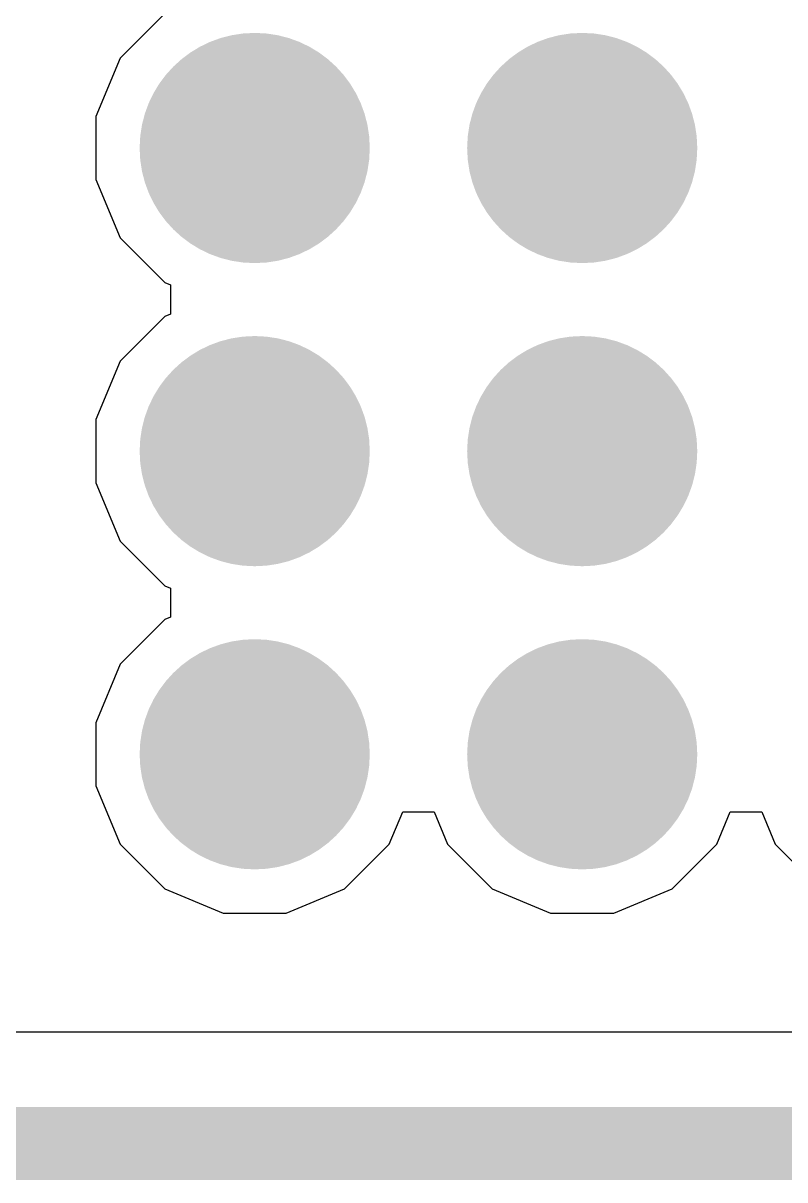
# Model space of a CAD drawing. Header units: inches. Extents: x -4 to 5258, y -4 to 5281.
# Drawn here: x 97.854 to 100.512, y 43.172 to 47.208 of the extents above; entities that cross this region are included whole.
import ezdxf

# ---------------------------------------------------------------- set-up
doc = ezdxf.new("R2010")
doc.units = ezdxf.units.IN
for name, color, linetype in [('Bottom Layer', 5, 'Continuous'), ('Bottom Solder', 6, 'Continuous'), ('Drill Drawing', 1, 'Continuous'), ('Layer 1', 16, 'Continuous'), ('Layer 2', 76, 'Continuous'), ('Top Layer', 1, 'Continuous'), ('Top Solder', 216, 'Continuous'), ('Via Holes', 16, 'Continuous')]:
    doc.layers.add(name, color=color, linetype=linetype)

msp = doc.modelspace()

# ---------------------------------------------------------------- hatches: boundary and pattern name
at = {"layer": 'Bottom Layer'}
h = msp.add_hatch(color=5, dxfattribs=at)
edge = h.paths.add_edge_path()
edge.add_arc((98.662, 46.7722), 0.3, 0, 360)
h = msp.add_hatch(color=5, dxfattribs=at)
edge = h.paths.add_edge_path()
edge.add_arc((99.805, 46.7722), 0.3, 0, 360)
h = msp.add_hatch(color=5, dxfattribs=at)
edge = h.paths.add_edge_path()
edge.add_arc((98.662, 45.7145), 0.3, 0, 360)
h = msp.add_hatch(color=5, dxfattribs=at)
edge = h.paths.add_edge_path()
edge.add_arc((99.805, 45.7145), 0.3, 0, 360)
h = msp.add_hatch(color=5, dxfattribs=at)
edge = h.paths.add_edge_path()
edge.add_arc((98.662, 44.6568), 0.3, 0, 360)
h = msp.add_hatch(color=5, dxfattribs=at)
edge = h.paths.add_edge_path()
edge.add_arc((99.805, 44.6568), 0.3, 0, 360)
at = {"layer": 'Bottom Solder'}
h = msp.add_hatch(color=6, dxfattribs=at)
edge = h.paths.add_edge_path()
edge.add_arc((98.662, 46.7722), 0.4016, 0, 360)
h = msp.add_hatch(color=6, dxfattribs=at)
edge = h.paths.add_edge_path()
edge.add_arc((99.805, 46.7722), 0.4016, 0, 360)
h = msp.add_hatch(color=6, dxfattribs=at)
edge = h.paths.add_edge_path()
edge.add_arc((98.662, 45.7145), 0.4016, 0, 360)
h = msp.add_hatch(color=6, dxfattribs=at)
edge = h.paths.add_edge_path()
edge.add_arc((99.805, 45.7145), 0.4016, 0, 360)
h = msp.add_hatch(color=6, dxfattribs=at)
edge = h.paths.add_edge_path()
edge.add_arc((98.662, 44.6568), 0.4016, 0, 360)
h = msp.add_hatch(color=6, dxfattribs=at)
edge = h.paths.add_edge_path()
edge.add_arc((99.805, 44.6568), 0.4016, 0, 360)
at = {"layer": 'Layer 1'}
h = msp.add_hatch(color=16, dxfattribs=at)
edge = h.paths.add_edge_path()
edge.add_arc((98.662, 46.7722), 0.3, 0, 360)
h = msp.add_hatch(color=16, dxfattribs=at)
edge = h.paths.add_edge_path()
edge.add_arc((99.805, 46.7722), 0.3, 0, 360)
h = msp.add_hatch(color=16, dxfattribs=at)
edge = h.paths.add_edge_path()
edge.add_arc((98.662, 45.7145), 0.3, 0, 360)
h = msp.add_hatch(color=16, dxfattribs=at)
edge = h.paths.add_edge_path()
edge.add_arc((99.805, 45.7145), 0.3, 0, 360)
h = msp.add_hatch(color=16, dxfattribs=at)
edge = h.paths.add_edge_path()
edge.add_arc((98.662, 44.6568), 0.3, 0, 360)
h = msp.add_hatch(color=16, dxfattribs=at)
edge = h.paths.add_edge_path()
edge.add_arc((99.805, 44.6568), 0.3, 0, 360)
at = {"layer": 'Layer 2'}
h = msp.add_hatch(color=76, dxfattribs=at)
edge = h.paths.add_edge_path()
edge.add_arc((98.662, 46.7722), 0.3, 0, 360)
h = msp.add_hatch(color=76, dxfattribs=at)
edge = h.paths.add_edge_path()
edge.add_arc((99.805, 46.7722), 0.3, 0, 360)
h = msp.add_hatch(color=76, dxfattribs=at)
edge = h.paths.add_edge_path()
edge.add_arc((98.662, 45.7145), 0.3, 0, 360)
h = msp.add_hatch(color=76, dxfattribs=at)
edge = h.paths.add_edge_path()
edge.add_arc((99.805, 45.7145), 0.3, 0, 360)
h = msp.add_hatch(color=76, dxfattribs=at)
edge = h.paths.add_edge_path()
edge.add_arc((98.662, 44.6568), 0.3, 0, 360)
h = msp.add_hatch(color=76, dxfattribs=at)
edge = h.paths.add_edge_path()
edge.add_arc((99.805, 44.6568), 0.3, 0, 360)
at = {"layer": 'Top Layer'}
h = msp.add_hatch(color=1, dxfattribs=at)
edge = h.paths.add_edge_path()
edge.add_arc((98.662, 46.7722), 0.3, 0, 360)
h = msp.add_hatch(color=1, dxfattribs=at)
edge = h.paths.add_edge_path()
edge.add_arc((99.805, 46.7722), 0.3, 0, 360)
h = msp.add_hatch(color=1, dxfattribs=at)
edge = h.paths.add_edge_path()
edge.add_arc((98.662, 45.7145), 0.3, 0, 360)
h = msp.add_hatch(color=1, dxfattribs=at)
edge = h.paths.add_edge_path()
edge.add_arc((99.805, 45.7145), 0.3, 0, 360)
h = msp.add_hatch(color=1, dxfattribs=at)
edge = h.paths.add_edge_path()
edge.add_arc((98.662, 44.6568), 0.3, 0, 360)
h = msp.add_hatch(color=1, dxfattribs=at)
edge = h.paths.add_edge_path()
edge.add_arc((99.805, 44.6568), 0.3, 0, 360)
at = {"layer": 'Top Solder'}
h = msp.add_hatch(color=216, dxfattribs=at)
edge = h.paths.add_edge_path()
edge.add_arc((98.662, 46.7722), 0.4016, 0, 360)
h = msp.add_hatch(color=216, dxfattribs=at)
edge = h.paths.add_edge_path()
edge.add_arc((99.805, 46.7722), 0.4016, 0, 360)
h = msp.add_hatch(color=216, dxfattribs=at)
edge = h.paths.add_edge_path()
edge.add_arc((98.662, 45.7145), 0.4016, 0, 360)
h = msp.add_hatch(color=216, dxfattribs=at)
edge = h.paths.add_edge_path()
edge.add_arc((99.805, 45.7145), 0.4016, 0, 360)
h = msp.add_hatch(color=216, dxfattribs=at)
edge = h.paths.add_edge_path()
edge.add_arc((98.662, 44.6568), 0.4016, 0, 360)
h = msp.add_hatch(color=216, dxfattribs=at)
edge = h.paths.add_edge_path()
edge.add_arc((99.805, 44.6568), 0.4016, 0, 360)
at = {"layer": 'Via Holes'}
h = msp.add_hatch(color=7, dxfattribs=at)
edge = h.paths.add_edge_path()
edge.add_arc((98.662, 46.7722), 0.15, 0, 360)
h = msp.add_hatch(color=7, dxfattribs=at)
edge = h.paths.add_edge_path()
edge.add_arc((99.805, 46.7722), 0.15, 0, 360)
h = msp.add_hatch(color=7, dxfattribs=at)
edge = h.paths.add_edge_path()
edge.add_arc((98.662, 45.7145), 0.15, 0, 360)
h = msp.add_hatch(color=7, dxfattribs=at)
edge = h.paths.add_edge_path()
edge.add_arc((99.805, 45.7145), 0.15, 0, 360)
h = msp.add_hatch(color=7, dxfattribs=at)
edge = h.paths.add_edge_path()
edge.add_arc((98.662, 44.6568), 0.15, 0, 360)
h = msp.add_hatch(color=7, dxfattribs=at)
edge = h.paths.add_edge_path()
edge.add_arc((99.805, 44.6568), 0.15, 0, 360)

# ---------------------------------------------------------------- linework, layer by layer
at = {"layer": 'Drill Drawing'}
for points in [[(98.535, 46.8992, 0.0508, 0.0508, 0), (98.535, 47.0262, 0.0508, 0.0508, 0)], [(98.535, 47.0262, 0.0508, 0.0508, 0), (98.789, 47.0262, 0.0508, 0.0508, 0)], [(98.789, 46.8992, 0.0508, 0.0508, 0), (98.789, 47.0262, 0.0508, 0.0508, 0)], [(99.678, 46.8992, 0.0508, 0.0508, 0), (99.678, 47.0262, 0.0508, 0.0508, 0)], [(99.678, 47.0262, 0.0508, 0.0508, 0), (99.932, 47.0262, 0.0508, 0.0508, 0)], [(99.932, 46.8992, 0.0508, 0.0508, 0), (99.932, 47.0262, 0.0508, 0.0508, 0)], [(98.5858, 46.8484, 0.0508, 0.0508, 0), (98.5858, 46.9246, 0.0508, 0.0508, 0)], [(98.5858, 46.9246, 0.0508, 0.0508, 0), (98.7382, 46.9246, 0.0508, 0.0508, 0)], [(98.7382, 46.8484, 0.0508, 0.0508, 0), (98.7382, 46.9246, 0.0508, 0.0508, 0)], [(99.7288, 46.8484, 0.0508, 0.0508, 0), (99.7288, 46.9246, 0.0508, 0.0508, 0)], [(99.7288, 46.9246, 0.0508, 0.0508, 0), (99.8812, 46.9246, 0.0508, 0.0508, 0)], [(99.8812, 46.8484, 0.0508, 0.0508, 0), (99.8812, 46.9246, 0.0508, 0.0508, 0)], [(98.408, 46.6452, 0.0508, 0.0508, 0), (98.408, 46.8992, 0.0508, 0.0508, 0)], [(98.408, 46.8992, 0.0508, 0.0508, 0), (98.535, 46.8992, 0.0508, 0.0508, 0)], [(98.789, 46.8992, 0.0508, 0.0508, 0), (98.916, 46.8992, 0.0508, 0.0508, 0)], [(98.916, 46.6452, 0.0508, 0.0508, 0), (98.916, 46.8992, 0.0508, 0.0508, 0)], [(99.551, 46.6452, 0.0508, 0.0508, 0), (99.551, 46.8992, 0.0508, 0.0508, 0)], [(99.551, 46.8992, 0.0508, 0.0508, 0), (99.678, 46.8992, 0.0508, 0.0508, 0)], [(99.932, 46.8992, 0.0508, 0.0508, 0), (100.059, 46.8992, 0.0508, 0.0508, 0)], [(100.059, 46.6452, 0.0508, 0.0508, 0), (100.059, 46.8992, 0.0508, 0.0508, 0)], [(98.5096, 46.696, 0.0508, 0.0508, 0), (98.5096, 46.8484, 0.0508, 0.0508, 0)], [(98.5096, 46.8484, 0.0508, 0.0508, 0), (98.5858, 46.8484, 0.0508, 0.0508, 0)], [(98.7382, 46.8484, 0.0508, 0.0508, 0), (98.8144, 46.8484, 0.0508, 0.0508, 0)], [(98.8144, 46.696, 0.0508, 0.0508, 0), (98.8144, 46.8484, 0.0508, 0.0508, 0)], [(99.6526, 46.696, 0.0508, 0.0508, 0), (99.6526, 46.8484, 0.0508, 0.0508, 0)], [(99.6526, 46.8484, 0.0508, 0.0508, 0), (99.7288, 46.8484, 0.0508, 0.0508, 0)], [(99.8812, 46.8484, 0.0508, 0.0508, 0), (99.9574, 46.8484, 0.0508, 0.0508, 0)], [(99.9574, 46.696, 0.0508, 0.0508, 0), (99.9574, 46.8484, 0.0508, 0.0508, 0)], [(98.5096, 46.696, 0.0508, 0.0508, 0), (98.5858, 46.696, 0.0508, 0.0508, 0)], [(98.5858, 46.6198, 0.0508, 0.0508, 0), (98.5858, 46.696, 0.0508, 0.0508, 0)], [(98.7382, 46.696, 0.0508, 0.0508, 0), (98.8144, 46.696, 0.0508, 0.0508, 0)], [(98.7382, 46.6198, 0.0508, 0.0508, 0), (98.7382, 46.696, 0.0508, 0.0508, 0)], [(99.6526, 46.696, 0.0508, 0.0508, 0), (99.7288, 46.696, 0.0508, 0.0508, 0)], [(99.7288, 46.6198, 0.0508, 0.0508, 0), (99.7288, 46.696, 0.0508, 0.0508, 0)], [(99.8812, 46.696, 0.0508, 0.0508, 0), (99.9574, 46.696, 0.0508, 0.0508, 0)], [(99.8812, 46.6198, 0.0508, 0.0508, 0), (99.8812, 46.696, 0.0508, 0.0508, 0)], [(98.408, 46.6452, 0.0508, 0.0508, 0), (98.535, 46.6452, 0.0508, 0.0508, 0)], [(98.535, 46.5182, 0.0508, 0.0508, 0), (98.535, 46.6452, 0.0508, 0.0508, 0)], [(98.789, 46.6452, 0.0508, 0.0508, 0), (98.916, 46.6452, 0.0508, 0.0508, 0)], [(98.789, 46.5182, 0.0508, 0.0508, 0), (98.789, 46.6452, 0.0508, 0.0508, 0)], [(99.551, 46.6452, 0.0508, 0.0508, 0), (99.678, 46.6452, 0.0508, 0.0508, 0)], [(99.678, 46.5182, 0.0508, 0.0508, 0), (99.678, 46.6452, 0.0508, 0.0508, 0)], [(99.932, 46.6452, 0.0508, 0.0508, 0), (100.059, 46.6452, 0.0508, 0.0508, 0)], [(99.932, 46.5182, 0.0508, 0.0508, 0), (99.932, 46.6452, 0.0508, 0.0508, 0)], [(98.5858, 46.6198, 0.0508, 0.0508, 0), (98.7382, 46.6198, 0.0508, 0.0508, 0)], [(99.7288, 46.6198, 0.0508, 0.0508, 0), (99.8812, 46.6198, 0.0508, 0.0508, 0)], [(98.535, 46.5182, 0.0508, 0.0508, 0), (98.789, 46.5182, 0.0508, 0.0508, 0)], [(99.678, 46.5182, 0.0508, 0.0508, 0), (99.932, 46.5182, 0.0508, 0.0508, 0)], [(98.535, 45.8415, 0.0508, 0.0508, 0), (98.535, 45.9685, 0.0508, 0.0508, 0)], [(98.535, 45.9685, 0.0508, 0.0508, 0), (98.789, 45.9685, 0.0508, 0.0508, 0)], [(98.789, 45.8415, 0.0508, 0.0508, 0), (98.789, 45.9685, 0.0508, 0.0508, 0)], [(99.678, 45.8415, 0.0508, 0.0508, 0), (99.678, 45.9685, 0.0508, 0.0508, 0)], [(99.678, 45.9685, 0.0508, 0.0508, 0), (99.932, 45.9685, 0.0508, 0.0508, 0)], [(99.932, 45.8415, 0.0508, 0.0508, 0), (99.932, 45.9685, 0.0508, 0.0508, 0)], [(98.5858, 45.7907, 0.0508, 0.0508, 0), (98.5858, 45.8669, 0.0508, 0.0508, 0)], [(98.5858, 45.8669, 0.0508, 0.0508, 0), (98.7382, 45.8669, 0.0508, 0.0508, 0)], [(98.7382, 45.7907, 0.0508, 0.0508, 0), (98.7382, 45.8669, 0.0508, 0.0508, 0)], [(99.7288, 45.7907, 0.0508, 0.0508, 0), (99.7288, 45.8669, 0.0508, 0.0508, 0)], [(99.7288, 45.8669, 0.0508, 0.0508, 0), (99.8812, 45.8669, 0.0508, 0.0508, 0)], [(99.8812, 45.7907, 0.0508, 0.0508, 0), (99.8812, 45.8669, 0.0508, 0.0508, 0)], [(98.408, 45.5875, 0.0508, 0.0508, 0), (98.408, 45.8415, 0.0508, 0.0508, 0)], [(98.408, 45.8415, 0.0508, 0.0508, 0), (98.535, 45.8415, 0.0508, 0.0508, 0)], [(98.789, 45.8415, 0.0508, 0.0508, 0), (98.916, 45.8415, 0.0508, 0.0508, 0)], [(98.916, 45.5875, 0.0508, 0.0508, 0), (98.916, 45.8415, 0.0508, 0.0508, 0)], [(99.551, 45.5875, 0.0508, 0.0508, 0), (99.551, 45.8415, 0.0508, 0.0508, 0)], [(99.551, 45.8415, 0.0508, 0.0508, 0), (99.678, 45.8415, 0.0508, 0.0508, 0)], [(99.932, 45.8415, 0.0508, 0.0508, 0), (100.059, 45.8415, 0.0508, 0.0508, 0)], [(100.059, 45.5875, 0.0508, 0.0508, 0), (100.059, 45.8415, 0.0508, 0.0508, 0)], [(98.5096, 45.6383, 0.0508, 0.0508, 0), (98.5096, 45.7907, 0.0508, 0.0508, 0)], [(98.5096, 45.7907, 0.0508, 0.0508, 0), (98.5858, 45.7907, 0.0508, 0.0508, 0)], [(98.7382, 45.7907, 0.0508, 0.0508, 0), (98.8144, 45.7907, 0.0508, 0.0508, 0)], [(98.8144, 45.6383, 0.0508, 0.0508, 0), (98.8144, 45.7907, 0.0508, 0.0508, 0)], [(99.6526, 45.6383, 0.0508, 0.0508, 0), (99.6526, 45.7907, 0.0508, 0.0508, 0)], [(99.6526, 45.7907, 0.0508, 0.0508, 0), (99.7288, 45.7907, 0.0508, 0.0508, 0)], [(99.8812, 45.7907, 0.0508, 0.0508, 0), (99.9574, 45.7907, 0.0508, 0.0508, 0)], [(99.9574, 45.6383, 0.0508, 0.0508, 0), (99.9574, 45.7907, 0.0508, 0.0508, 0)], [(98.5096, 45.6383, 0.0508, 0.0508, 0), (98.5858, 45.6383, 0.0508, 0.0508, 0)], [(98.5858, 45.5621, 0.0508, 0.0508, 0), (98.5858, 45.6383, 0.0508, 0.0508, 0)], [(98.7382, 45.6383, 0.0508, 0.0508, 0), (98.8144, 45.6383, 0.0508, 0.0508, 0)], [(98.7382, 45.5621, 0.0508, 0.0508, 0), (98.7382, 45.6383, 0.0508, 0.0508, 0)], [(99.6526, 45.6383, 0.0508, 0.0508, 0), (99.7288, 45.6383, 0.0508, 0.0508, 0)], [(99.7288, 45.5621, 0.0508, 0.0508, 0), (99.7288, 45.6383, 0.0508, 0.0508, 0)], [(99.8812, 45.6383, 0.0508, 0.0508, 0), (99.9574, 45.6383, 0.0508, 0.0508, 0)], [(99.8812, 45.5621, 0.0508, 0.0508, 0), (99.8812, 45.6383, 0.0508, 0.0508, 0)], [(98.408, 45.5875, 0.0508, 0.0508, 0), (98.535, 45.5875, 0.0508, 0.0508, 0)], [(98.535, 45.4605, 0.0508, 0.0508, 0), (98.535, 45.5875, 0.0508, 0.0508, 0)], [(98.789, 45.5875, 0.0508, 0.0508, 0), (98.916, 45.5875, 0.0508, 0.0508, 0)], [(98.789, 45.4605, 0.0508, 0.0508, 0), (98.789, 45.5875, 0.0508, 0.0508, 0)], [(99.551, 45.5875, 0.0508, 0.0508, 0), (99.678, 45.5875, 0.0508, 0.0508, 0)], [(99.678, 45.4605, 0.0508, 0.0508, 0), (99.678, 45.5875, 0.0508, 0.0508, 0)], [(99.932, 45.5875, 0.0508, 0.0508, 0), (100.059, 45.5875, 0.0508, 0.0508, 0)], [(99.932, 45.4605, 0.0508, 0.0508, 0), (99.932, 45.5875, 0.0508, 0.0508, 0)], [(98.5858, 45.5621, 0.0508, 0.0508, 0), (98.7382, 45.5621, 0.0508, 0.0508, 0)], [(99.7288, 45.5621, 0.0508, 0.0508, 0), (99.8812, 45.5621, 0.0508, 0.0508, 0)], [(98.535, 45.4605, 0.0508, 0.0508, 0), (98.789, 45.4605, 0.0508, 0.0508, 0)], [(99.678, 45.4605, 0.0508, 0.0508, 0), (99.932, 45.4605, 0.0508, 0.0508, 0)], [(98.535, 44.7838, 0.0508, 0.0508, 0), (98.535, 44.9108, 0.0508, 0.0508, 0)], [(98.535, 44.9108, 0.0508, 0.0508, 0), (98.789, 44.9108, 0.0508, 0.0508, 0)], [(98.789, 44.7838, 0.0508, 0.0508, 0), (98.789, 44.9108, 0.0508, 0.0508, 0)], [(99.678, 44.7838, 0.0508, 0.0508, 0), (99.678, 44.9108, 0.0508, 0.0508, 0)], [(99.678, 44.9108, 0.0508, 0.0508, 0), (99.932, 44.9108, 0.0508, 0.0508, 0)], [(99.932, 44.7838, 0.0508, 0.0508, 0), (99.932, 44.9108, 0.0508, 0.0508, 0)], [(98.408, 44.5298, 0.0508, 0.0508, 0), (98.408, 44.7838, 0.0508, 0.0508, 0)], [(98.408, 44.7838, 0.0508, 0.0508, 0), (98.535, 44.7838, 0.0508, 0.0508, 0)], [(98.5858, 44.733, 0.0508, 0.0508, 0), (98.5858, 44.8092, 0.0508, 0.0508, 0)], [(98.5858, 44.8092, 0.0508, 0.0508, 0), (98.7382, 44.8092, 0.0508, 0.0508, 0)], [(98.7382, 44.733, 0.0508, 0.0508, 0), (98.7382, 44.8092, 0.0508, 0.0508, 0)], [(98.789, 44.7838, 0.0508, 0.0508, 0), (98.916, 44.7838, 0.0508, 0.0508, 0)], [(98.916, 44.5298, 0.0508, 0.0508, 0), (98.916, 44.7838, 0.0508, 0.0508, 0)], [(99.551, 44.5298, 0.0508, 0.0508, 0), (99.551, 44.7838, 0.0508, 0.0508, 0)], [(99.551, 44.7838, 0.0508, 0.0508, 0), (99.678, 44.7838, 0.0508, 0.0508, 0)], [(99.7288, 44.733, 0.0508, 0.0508, 0), (99.7288, 44.8092, 0.0508, 0.0508, 0)], [(99.7288, 44.8092, 0.0508, 0.0508, 0), (99.8812, 44.8092, 0.0508, 0.0508, 0)], [(99.8812, 44.733, 0.0508, 0.0508, 0), (99.8812, 44.8092, 0.0508, 0.0508, 0)], [(99.932, 44.7838, 0.0508, 0.0508, 0), (100.059, 44.7838, 0.0508, 0.0508, 0)], [(100.059, 44.5298, 0.0508, 0.0508, 0), (100.059, 44.7838, 0.0508, 0.0508, 0)], [(98.5096, 44.5806, 0.0508, 0.0508, 0), (98.5096, 44.733, 0.0508, 0.0508, 0)], [(98.5096, 44.733, 0.0508, 0.0508, 0), (98.5858, 44.733, 0.0508, 0.0508, 0)], [(98.7382, 44.733, 0.0508, 0.0508, 0), (98.8144, 44.733, 0.0508, 0.0508, 0)], [(98.8144, 44.5806, 0.0508, 0.0508, 0), (98.8144, 44.733, 0.0508, 0.0508, 0)], [(99.6526, 44.5806, 0.0508, 0.0508, 0), (99.6526, 44.733, 0.0508, 0.0508, 0)], [(99.6526, 44.733, 0.0508, 0.0508, 0), (99.7288, 44.733, 0.0508, 0.0508, 0)], [(99.8812, 44.733, 0.0508, 0.0508, 0), (99.9574, 44.733, 0.0508, 0.0508, 0)], [(99.9574, 44.5806, 0.0508, 0.0508, 0), (99.9574, 44.733, 0.0508, 0.0508, 0)], [(98.5096, 44.5806, 0.0508, 0.0508, 0), (98.5858, 44.5806, 0.0508, 0.0508, 0)], [(98.5858, 44.5044, 0.0508, 0.0508, 0), (98.5858, 44.5806, 0.0508, 0.0508, 0)], [(98.7382, 44.5806, 0.0508, 0.0508, 0), (98.8144, 44.5806, 0.0508, 0.0508, 0)], [(98.7382, 44.5044, 0.0508, 0.0508, 0), (98.7382, 44.5806, 0.0508, 0.0508, 0)], [(99.6526, 44.5806, 0.0508, 0.0508, 0), (99.7288, 44.5806, 0.0508, 0.0508, 0)], [(99.7288, 44.5044, 0.0508, 0.0508, 0), (99.7288, 44.5806, 0.0508, 0.0508, 0)], [(99.8812, 44.5806, 0.0508, 0.0508, 0), (99.9574, 44.5806, 0.0508, 0.0508, 0)], [(99.8812, 44.5044, 0.0508, 0.0508, 0), (99.8812, 44.5806, 0.0508, 0.0508, 0)], [(98.408, 44.5298, 0.0508, 0.0508, 0), (98.535, 44.5298, 0.0508, 0.0508, 0)], [(98.535, 44.4028, 0.0508, 0.0508, 0), (98.535, 44.5298, 0.0508, 0.0508, 0)], [(98.5858, 44.5044, 0.0508, 0.0508, 0), (98.7382, 44.5044, 0.0508, 0.0508, 0)], [(98.789, 44.5298, 0.0508, 0.0508, 0), (98.916, 44.5298, 0.0508, 0.0508, 0)], [(98.789, 44.4028, 0.0508, 0.0508, 0), (98.789, 44.5298, 0.0508, 0.0508, 0)], [(99.551, 44.5298, 0.0508, 0.0508, 0), (99.678, 44.5298, 0.0508, 0.0508, 0)], [(99.678, 44.4028, 0.0508, 0.0508, 0), (99.678, 44.5298, 0.0508, 0.0508, 0)], [(99.7288, 44.5044, 0.0508, 0.0508, 0), (99.8812, 44.5044, 0.0508, 0.0508, 0)], [(99.932, 44.5298, 0.0508, 0.0508, 0), (100.059, 44.5298, 0.0508, 0.0508, 0)], [(99.932, 44.4028, 0.0508, 0.0508, 0), (99.932, 44.5298, 0.0508, 0.0508, 0)], [(98.535, 44.4028, 0.0508, 0.0508, 0), (98.789, 44.4028, 0.0508, 0.0508, 0)], [(99.678, 44.4028, 0.0508, 0.0508, 0), (99.932, 44.4028, 0.0508, 0.0508, 0)]]:
    msp.add_lwpolyline(points, format="xyseb", dxfattribs=at)
for points in [[(98.5223, 47.0262, 0.0254, 0.0254, 1), (98.5477, 47.0262, 0.0254, 0.0254, 1)], [(98.5223, 47.0262, 0.0254, 0.0254, 1), (98.5477, 47.0262, 0.0254, 0.0254, 1)], [(98.7763, 47.0262, 0.0254, 0.0254, 1), (98.8017, 47.0262, 0.0254, 0.0254, 1)], [(98.7763, 47.0262, 0.0254, 0.0254, 1), (98.8017, 47.0262, 0.0254, 0.0254, 1)], [(99.6653, 47.0262, 0.0254, 0.0254, 1), (99.6907, 47.0262, 0.0254, 0.0254, 1)], [(99.6653, 47.0262, 0.0254, 0.0254, 1), (99.6907, 47.0262, 0.0254, 0.0254, 1)], [(99.9193, 47.0262, 0.0254, 0.0254, 1), (99.9447, 47.0262, 0.0254, 0.0254, 1)], [(99.9193, 47.0262, 0.0254, 0.0254, 1), (99.9447, 47.0262, 0.0254, 0.0254, 1)], [(98.5731, 46.9246, 0.0254, 0.0254, 1), (98.5985, 46.9246, 0.0254, 0.0254, 1)], [(98.5731, 46.9246, 0.0254, 0.0254, 1), (98.5985, 46.9246, 0.0254, 0.0254, 1)], [(98.7255, 46.9246, 0.0254, 0.0254, 1), (98.7509, 46.9246, 0.0254, 0.0254, 1)], [(98.7255, 46.9246, 0.0254, 0.0254, 1), (98.7509, 46.9246, 0.0254, 0.0254, 1)], [(99.7161, 46.9246, 0.0254, 0.0254, 1), (99.7415, 46.9246, 0.0254, 0.0254, 1)], [(99.7161, 46.9246, 0.0254, 0.0254, 1), (99.7415, 46.9246, 0.0254, 0.0254, 1)], [(99.8685, 46.9246, 0.0254, 0.0254, 1), (99.8939, 46.9246, 0.0254, 0.0254, 1)], [(99.8685, 46.9246, 0.0254, 0.0254, 1), (99.8939, 46.9246, 0.0254, 0.0254, 1)], [(98.3953, 46.8992, 0.0254, 0.0254, 1), (98.4207, 46.8992, 0.0254, 0.0254, 1)], [(98.3953, 46.8992, 0.0254, 0.0254, 1), (98.4207, 46.8992, 0.0254, 0.0254, 1)], [(98.5223, 46.8992, 0.0254, 0.0254, 1), (98.5477, 46.8992, 0.0254, 0.0254, 1)], [(98.5223, 46.8992, 0.0254, 0.0254, 1), (98.5477, 46.8992, 0.0254, 0.0254, 1)], [(98.7763, 46.8992, 0.0254, 0.0254, 1), (98.8017, 46.8992, 0.0254, 0.0254, 1)], [(98.7763, 46.8992, 0.0254, 0.0254, 1), (98.8017, 46.8992, 0.0254, 0.0254, 1)], [(98.9033, 46.8992, 0.0254, 0.0254, 1), (98.9287, 46.8992, 0.0254, 0.0254, 1)], [(98.9033, 46.8992, 0.0254, 0.0254, 1), (98.9287, 46.8992, 0.0254, 0.0254, 1)], [(99.5383, 46.8992, 0.0254, 0.0254, 1), (99.5637, 46.8992, 0.0254, 0.0254, 1)], [(99.5383, 46.8992, 0.0254, 0.0254, 1), (99.5637, 46.8992, 0.0254, 0.0254, 1)], [(99.6653, 46.8992, 0.0254, 0.0254, 1), (99.6907, 46.8992, 0.0254, 0.0254, 1)], [(99.6653, 46.8992, 0.0254, 0.0254, 1), (99.6907, 46.8992, 0.0254, 0.0254, 1)], [(99.9193, 46.8992, 0.0254, 0.0254, 1), (99.9447, 46.8992, 0.0254, 0.0254, 1)], [(99.9193, 46.8992, 0.0254, 0.0254, 1), (99.9447, 46.8992, 0.0254, 0.0254, 1)], [(100.0463, 46.8992, 0.0254, 0.0254, 1), (100.0717, 46.8992, 0.0254, 0.0254, 1)], [(100.0463, 46.8992, 0.0254, 0.0254, 1), (100.0717, 46.8992, 0.0254, 0.0254, 1)], [(98.4969, 46.8484, 0.0254, 0.0254, 1), (98.5223, 46.8484, 0.0254, 0.0254, 1)], [(98.4969, 46.8484, 0.0254, 0.0254, 1), (98.5223, 46.8484, 0.0254, 0.0254, 1)], [(98.5731, 46.8484, 0.0254, 0.0254, 1), (98.5985, 46.8484, 0.0254, 0.0254, 1)], [(98.5731, 46.8484, 0.0254, 0.0254, 1), (98.5985, 46.8484, 0.0254, 0.0254, 1)], [(98.7255, 46.8484, 0.0254, 0.0254, 1), (98.7509, 46.8484, 0.0254, 0.0254, 1)], [(98.7255, 46.8484, 0.0254, 0.0254, 1), (98.7509, 46.8484, 0.0254, 0.0254, 1)], [(98.8017, 46.8484, 0.0254, 0.0254, 1), (98.8271, 46.8484, 0.0254, 0.0254, 1)], [(98.8017, 46.8484, 0.0254, 0.0254, 1), (98.8271, 46.8484, 0.0254, 0.0254, 1)], [(99.6399, 46.8484, 0.0254, 0.0254, 1), (99.6653, 46.8484, 0.0254, 0.0254, 1)], [(99.6399, 46.8484, 0.0254, 0.0254, 1), (99.6653, 46.8484, 0.0254, 0.0254, 1)], [(99.7161, 46.8484, 0.0254, 0.0254, 1), (99.7415, 46.8484, 0.0254, 0.0254, 1)], [(99.7161, 46.8484, 0.0254, 0.0254, 1), (99.7415, 46.8484, 0.0254, 0.0254, 1)], [(99.8685, 46.8484, 0.0254, 0.0254, 1), (99.8939, 46.8484, 0.0254, 0.0254, 1)], [(99.8685, 46.8484, 0.0254, 0.0254, 1), (99.8939, 46.8484, 0.0254, 0.0254, 1)], [(99.9447, 46.8484, 0.0254, 0.0254, 1), (99.9701, 46.8484, 0.0254, 0.0254, 1)], [(99.9447, 46.8484, 0.0254, 0.0254, 1), (99.9701, 46.8484, 0.0254, 0.0254, 1)], [(98.4969, 46.696, 0.0254, 0.0254, 1), (98.5223, 46.696, 0.0254, 0.0254, 1)], [(98.4969, 46.696, 0.0254, 0.0254, 1), (98.5223, 46.696, 0.0254, 0.0254, 1)], [(98.5731, 46.696, 0.0254, 0.0254, 1), (98.5985, 46.696, 0.0254, 0.0254, 1)], [(98.5731, 46.696, 0.0254, 0.0254, 1), (98.5985, 46.696, 0.0254, 0.0254, 1)], [(98.7255, 46.696, 0.0254, 0.0254, 1), (98.7509, 46.696, 0.0254, 0.0254, 1)], [(98.7255, 46.696, 0.0254, 0.0254, 1), (98.7509, 46.696, 0.0254, 0.0254, 1)], [(98.8017, 46.696, 0.0254, 0.0254, 1), (98.8271, 46.696, 0.0254, 0.0254, 1)], [(98.8017, 46.696, 0.0254, 0.0254, 1), (98.8271, 46.696, 0.0254, 0.0254, 1)], [(99.6399, 46.696, 0.0254, 0.0254, 1), (99.6653, 46.696, 0.0254, 0.0254, 1)], [(99.6399, 46.696, 0.0254, 0.0254, 1), (99.6653, 46.696, 0.0254, 0.0254, 1)], [(99.7161, 46.696, 0.0254, 0.0254, 1), (99.7415, 46.696, 0.0254, 0.0254, 1)], [(99.7161, 46.696, 0.0254, 0.0254, 1), (99.7415, 46.696, 0.0254, 0.0254, 1)], [(99.8685, 46.696, 0.0254, 0.0254, 1), (99.8939, 46.696, 0.0254, 0.0254, 1)], [(99.8685, 46.696, 0.0254, 0.0254, 1), (99.8939, 46.696, 0.0254, 0.0254, 1)], [(99.9447, 46.696, 0.0254, 0.0254, 1), (99.9701, 46.696, 0.0254, 0.0254, 1)], [(99.9447, 46.696, 0.0254, 0.0254, 1), (99.9701, 46.696, 0.0254, 0.0254, 1)], [(98.3953, 46.6452, 0.0254, 0.0254, 1), (98.4207, 46.6452, 0.0254, 0.0254, 1)], [(98.3953, 46.6452, 0.0254, 0.0254, 1), (98.4207, 46.6452, 0.0254, 0.0254, 1)], [(98.5223, 46.6452, 0.0254, 0.0254, 1), (98.5477, 46.6452, 0.0254, 0.0254, 1)], [(98.5223, 46.6452, 0.0254, 0.0254, 1), (98.5477, 46.6452, 0.0254, 0.0254, 1)], [(98.7763, 46.6452, 0.0254, 0.0254, 1), (98.8017, 46.6452, 0.0254, 0.0254, 1)], [(98.7763, 46.6452, 0.0254, 0.0254, 1), (98.8017, 46.6452, 0.0254, 0.0254, 1)], [(98.9033, 46.6452, 0.0254, 0.0254, 1), (98.9287, 46.6452, 0.0254, 0.0254, 1)], [(98.9033, 46.6452, 0.0254, 0.0254, 1), (98.9287, 46.6452, 0.0254, 0.0254, 1)], [(99.5383, 46.6452, 0.0254, 0.0254, 1), (99.5637, 46.6452, 0.0254, 0.0254, 1)], [(99.5383, 46.6452, 0.0254, 0.0254, 1), (99.5637, 46.6452, 0.0254, 0.0254, 1)], [(99.6653, 46.6452, 0.0254, 0.0254, 1), (99.6907, 46.6452, 0.0254, 0.0254, 1)], [(99.6653, 46.6452, 0.0254, 0.0254, 1), (99.6907, 46.6452, 0.0254, 0.0254, 1)], [(99.9193, 46.6452, 0.0254, 0.0254, 1), (99.9447, 46.6452, 0.0254, 0.0254, 1)], [(99.9193, 46.6452, 0.0254, 0.0254, 1), (99.9447, 46.6452, 0.0254, 0.0254, 1)], [(100.0463, 46.6452, 0.0254, 0.0254, 1), (100.0717, 46.6452, 0.0254, 0.0254, 1)], [(100.0463, 46.6452, 0.0254, 0.0254, 1), (100.0717, 46.6452, 0.0254, 0.0254, 1)], [(98.5731, 46.6198, 0.0254, 0.0254, 1), (98.5985, 46.6198, 0.0254, 0.0254, 1)], [(98.5731, 46.6198, 0.0254, 0.0254, 1), (98.5985, 46.6198, 0.0254, 0.0254, 1)], [(98.7255, 46.6198, 0.0254, 0.0254, 1), (98.7509, 46.6198, 0.0254, 0.0254, 1)], [(98.7255, 46.6198, 0.0254, 0.0254, 1), (98.7509, 46.6198, 0.0254, 0.0254, 1)], [(99.7161, 46.6198, 0.0254, 0.0254, 1), (99.7415, 46.6198, 0.0254, 0.0254, 1)], [(99.7161, 46.6198, 0.0254, 0.0254, 1), (99.7415, 46.6198, 0.0254, 0.0254, 1)], [(99.8685, 46.6198, 0.0254, 0.0254, 1), (99.8939, 46.6198, 0.0254, 0.0254, 1)], [(99.8685, 46.6198, 0.0254, 0.0254, 1), (99.8939, 46.6198, 0.0254, 0.0254, 1)], [(98.5223, 46.5182, 0.0254, 0.0254, 1), (98.5477, 46.5182, 0.0254, 0.0254, 1)], [(98.5223, 46.5182, 0.0254, 0.0254, 1), (98.5477, 46.5182, 0.0254, 0.0254, 1)], [(98.7763, 46.5182, 0.0254, 0.0254, 1), (98.8017, 46.5182, 0.0254, 0.0254, 1)], [(98.7763, 46.5182, 0.0254, 0.0254, 1), (98.8017, 46.5182, 0.0254, 0.0254, 1)], [(99.6653, 46.5182, 0.0254, 0.0254, 1), (99.6907, 46.5182, 0.0254, 0.0254, 1)], [(99.6653, 46.5182, 0.0254, 0.0254, 1), (99.6907, 46.5182, 0.0254, 0.0254, 1)], [(99.9193, 46.5182, 0.0254, 0.0254, 1), (99.9447, 46.5182, 0.0254, 0.0254, 1)], [(99.9193, 46.5182, 0.0254, 0.0254, 1), (99.9447, 46.5182, 0.0254, 0.0254, 1)], [(98.5223, 45.9685, 0.0254, 0.0254, 1), (98.5477, 45.9685, 0.0254, 0.0254, 1)], [(98.5223, 45.9685, 0.0254, 0.0254, 1), (98.5477, 45.9685, 0.0254, 0.0254, 1)], [(98.7763, 45.9685, 0.0254, 0.0254, 1), (98.8017, 45.9685, 0.0254, 0.0254, 1)], [(98.7763, 45.9685, 0.0254, 0.0254, 1), (98.8017, 45.9685, 0.0254, 0.0254, 1)], [(99.6653, 45.9685, 0.0254, 0.0254, 1), (99.6907, 45.9685, 0.0254, 0.0254, 1)], [(99.6653, 45.9685, 0.0254, 0.0254, 1), (99.6907, 45.9685, 0.0254, 0.0254, 1)], [(99.9193, 45.9685, 0.0254, 0.0254, 1), (99.9447, 45.9685, 0.0254, 0.0254, 1)], [(99.9193, 45.9685, 0.0254, 0.0254, 1), (99.9447, 45.9685, 0.0254, 0.0254, 1)], [(98.5731, 45.8669, 0.0254, 0.0254, 1), (98.5985, 45.8669, 0.0254, 0.0254, 1)], [(98.5731, 45.8669, 0.0254, 0.0254, 1), (98.5985, 45.8669, 0.0254, 0.0254, 1)], [(98.7255, 45.8669, 0.0254, 0.0254, 1), (98.7509, 45.8669, 0.0254, 0.0254, 1)], [(98.7255, 45.8669, 0.0254, 0.0254, 1), (98.7509, 45.8669, 0.0254, 0.0254, 1)], [(99.7161, 45.8669, 0.0254, 0.0254, 1), (99.7415, 45.8669, 0.0254, 0.0254, 1)], [(99.7161, 45.8669, 0.0254, 0.0254, 1), (99.7415, 45.8669, 0.0254, 0.0254, 1)], [(99.8685, 45.8669, 0.0254, 0.0254, 1), (99.8939, 45.8669, 0.0254, 0.0254, 1)], [(99.8685, 45.8669, 0.0254, 0.0254, 1), (99.8939, 45.8669, 0.0254, 0.0254, 1)], [(98.3953, 45.8415, 0.0254, 0.0254, 1), (98.4207, 45.8415, 0.0254, 0.0254, 1)], [(98.3953, 45.8415, 0.0254, 0.0254, 1), (98.4207, 45.8415, 0.0254, 0.0254, 1)], [(98.5223, 45.8415, 0.0254, 0.0254, 1), (98.5477, 45.8415, 0.0254, 0.0254, 1)], [(98.5223, 45.8415, 0.0254, 0.0254, 1), (98.5477, 45.8415, 0.0254, 0.0254, 1)], [(98.7763, 45.8415, 0.0254, 0.0254, 1), (98.8017, 45.8415, 0.0254, 0.0254, 1)], [(98.7763, 45.8415, 0.0254, 0.0254, 1), (98.8017, 45.8415, 0.0254, 0.0254, 1)], [(98.9033, 45.8415, 0.0254, 0.0254, 1), (98.9287, 45.8415, 0.0254, 0.0254, 1)], [(98.9033, 45.8415, 0.0254, 0.0254, 1), (98.9287, 45.8415, 0.0254, 0.0254, 1)], [(99.5383, 45.8415, 0.0254, 0.0254, 1), (99.5637, 45.8415, 0.0254, 0.0254, 1)], [(99.5383, 45.8415, 0.0254, 0.0254, 1), (99.5637, 45.8415, 0.0254, 0.0254, 1)], [(99.6653, 45.8415, 0.0254, 0.0254, 1), (99.6907, 45.8415, 0.0254, 0.0254, 1)], [(99.6653, 45.8415, 0.0254, 0.0254, 1), (99.6907, 45.8415, 0.0254, 0.0254, 1)], [(99.9193, 45.8415, 0.0254, 0.0254, 1), (99.9447, 45.8415, 0.0254, 0.0254, 1)], [(99.9193, 45.8415, 0.0254, 0.0254, 1), (99.9447, 45.8415, 0.0254, 0.0254, 1)], [(100.0463, 45.8415, 0.0254, 0.0254, 1), (100.0717, 45.8415, 0.0254, 0.0254, 1)], [(100.0463, 45.8415, 0.0254, 0.0254, 1), (100.0717, 45.8415, 0.0254, 0.0254, 1)], [(98.4969, 45.7907, 0.0254, 0.0254, 1), (98.5223, 45.7907, 0.0254, 0.0254, 1)], [(98.4969, 45.7907, 0.0254, 0.0254, 1), (98.5223, 45.7907, 0.0254, 0.0254, 1)], [(98.5731, 45.7907, 0.0254, 0.0254, 1), (98.5985, 45.7907, 0.0254, 0.0254, 1)], [(98.5731, 45.7907, 0.0254, 0.0254, 1), (98.5985, 45.7907, 0.0254, 0.0254, 1)], [(98.7255, 45.7907, 0.0254, 0.0254, 1), (98.7509, 45.7907, 0.0254, 0.0254, 1)], [(98.7255, 45.7907, 0.0254, 0.0254, 1), (98.7509, 45.7907, 0.0254, 0.0254, 1)], [(98.8017, 45.7907, 0.0254, 0.0254, 1), (98.8271, 45.7907, 0.0254, 0.0254, 1)], [(98.8017, 45.7907, 0.0254, 0.0254, 1), (98.8271, 45.7907, 0.0254, 0.0254, 1)], [(99.6399, 45.7907, 0.0254, 0.0254, 1), (99.6653, 45.7907, 0.0254, 0.0254, 1)], [(99.6399, 45.7907, 0.0254, 0.0254, 1), (99.6653, 45.7907, 0.0254, 0.0254, 1)], [(99.7161, 45.7907, 0.0254, 0.0254, 1), (99.7415, 45.7907, 0.0254, 0.0254, 1)], [(99.7161, 45.7907, 0.0254, 0.0254, 1), (99.7415, 45.7907, 0.0254, 0.0254, 1)], [(99.8685, 45.7907, 0.0254, 0.0254, 1), (99.8939, 45.7907, 0.0254, 0.0254, 1)], [(99.8685, 45.7907, 0.0254, 0.0254, 1), (99.8939, 45.7907, 0.0254, 0.0254, 1)], [(99.9447, 45.7907, 0.0254, 0.0254, 1), (99.9701, 45.7907, 0.0254, 0.0254, 1)], [(99.9447, 45.7907, 0.0254, 0.0254, 1), (99.9701, 45.7907, 0.0254, 0.0254, 1)], [(98.4969, 45.6383, 0.0254, 0.0254, 1), (98.5223, 45.6383, 0.0254, 0.0254, 1)], [(98.4969, 45.6383, 0.0254, 0.0254, 1), (98.5223, 45.6383, 0.0254, 0.0254, 1)], [(98.5731, 45.6383, 0.0254, 0.0254, 1), (98.5985, 45.6383, 0.0254, 0.0254, 1)], [(98.5731, 45.6383, 0.0254, 0.0254, 1), (98.5985, 45.6383, 0.0254, 0.0254, 1)], [(98.7255, 45.6383, 0.0254, 0.0254, 1), (98.7509, 45.6383, 0.0254, 0.0254, 1)], [(98.7255, 45.6383, 0.0254, 0.0254, 1), (98.7509, 45.6383, 0.0254, 0.0254, 1)], [(98.8017, 45.6383, 0.0254, 0.0254, 1), (98.8271, 45.6383, 0.0254, 0.0254, 1)], [(98.8017, 45.6383, 0.0254, 0.0254, 1), (98.8271, 45.6383, 0.0254, 0.0254, 1)], [(99.6399, 45.6383, 0.0254, 0.0254, 1), (99.6653, 45.6383, 0.0254, 0.0254, 1)], [(99.6399, 45.6383, 0.0254, 0.0254, 1), (99.6653, 45.6383, 0.0254, 0.0254, 1)], [(99.7161, 45.6383, 0.0254, 0.0254, 1), (99.7415, 45.6383, 0.0254, 0.0254, 1)], [(99.7161, 45.6383, 0.0254, 0.0254, 1), (99.7415, 45.6383, 0.0254, 0.0254, 1)], [(99.8685, 45.6383, 0.0254, 0.0254, 1), (99.8939, 45.6383, 0.0254, 0.0254, 1)], [(99.8685, 45.6383, 0.0254, 0.0254, 1), (99.8939, 45.6383, 0.0254, 0.0254, 1)], [(99.9447, 45.6383, 0.0254, 0.0254, 1), (99.9701, 45.6383, 0.0254, 0.0254, 1)], [(99.9447, 45.6383, 0.0254, 0.0254, 1), (99.9701, 45.6383, 0.0254, 0.0254, 1)], [(98.3953, 45.5875, 0.0254, 0.0254, 1), (98.4207, 45.5875, 0.0254, 0.0254, 1)], [(98.3953, 45.5875, 0.0254, 0.0254, 1), (98.4207, 45.5875, 0.0254, 0.0254, 1)], [(98.5223, 45.5875, 0.0254, 0.0254, 1), (98.5477, 45.5875, 0.0254, 0.0254, 1)], [(98.5223, 45.5875, 0.0254, 0.0254, 1), (98.5477, 45.5875, 0.0254, 0.0254, 1)], [(98.7763, 45.5875, 0.0254, 0.0254, 1), (98.8017, 45.5875, 0.0254, 0.0254, 1)], [(98.7763, 45.5875, 0.0254, 0.0254, 1), (98.8017, 45.5875, 0.0254, 0.0254, 1)], [(98.9033, 45.5875, 0.0254, 0.0254, 1), (98.9287, 45.5875, 0.0254, 0.0254, 1)], [(98.9033, 45.5875, 0.0254, 0.0254, 1), (98.9287, 45.5875, 0.0254, 0.0254, 1)], [(99.5383, 45.5875, 0.0254, 0.0254, 1), (99.5637, 45.5875, 0.0254, 0.0254, 1)], [(99.5383, 45.5875, 0.0254, 0.0254, 1), (99.5637, 45.5875, 0.0254, 0.0254, 1)], [(99.6653, 45.5875, 0.0254, 0.0254, 1), (99.6907, 45.5875, 0.0254, 0.0254, 1)], [(99.6653, 45.5875, 0.0254, 0.0254, 1), (99.6907, 45.5875, 0.0254, 0.0254, 1)], [(99.9193, 45.5875, 0.0254, 0.0254, 1), (99.9447, 45.5875, 0.0254, 0.0254, 1)], [(99.9193, 45.5875, 0.0254, 0.0254, 1), (99.9447, 45.5875, 0.0254, 0.0254, 1)], [(100.0463, 45.5875, 0.0254, 0.0254, 1), (100.0717, 45.5875, 0.0254, 0.0254, 1)], [(100.0463, 45.5875, 0.0254, 0.0254, 1), (100.0717, 45.5875, 0.0254, 0.0254, 1)], [(98.5731, 45.5621, 0.0254, 0.0254, 1), (98.5985, 45.5621, 0.0254, 0.0254, 1)], [(98.5731, 45.5621, 0.0254, 0.0254, 1), (98.5985, 45.5621, 0.0254, 0.0254, 1)], [(98.7255, 45.5621, 0.0254, 0.0254, 1), (98.7509, 45.5621, 0.0254, 0.0254, 1)], [(98.7255, 45.5621, 0.0254, 0.0254, 1), (98.7509, 45.5621, 0.0254, 0.0254, 1)], [(99.7161, 45.5621, 0.0254, 0.0254, 1), (99.7415, 45.5621, 0.0254, 0.0254, 1)], [(99.7161, 45.5621, 0.0254, 0.0254, 1), (99.7415, 45.5621, 0.0254, 0.0254, 1)], [(99.8685, 45.5621, 0.0254, 0.0254, 1), (99.8939, 45.5621, 0.0254, 0.0254, 1)], [(99.8685, 45.5621, 0.0254, 0.0254, 1), (99.8939, 45.5621, 0.0254, 0.0254, 1)], [(98.5223, 45.4605, 0.0254, 0.0254, 1), (98.5477, 45.4605, 0.0254, 0.0254, 1)], [(98.5223, 45.4605, 0.0254, 0.0254, 1), (98.5477, 45.4605, 0.0254, 0.0254, 1)], [(98.7763, 45.4605, 0.0254, 0.0254, 1), (98.8017, 45.4605, 0.0254, 0.0254, 1)], [(98.7763, 45.4605, 0.0254, 0.0254, 1), (98.8017, 45.4605, 0.0254, 0.0254, 1)], [(99.6653, 45.4605, 0.0254, 0.0254, 1), (99.6907, 45.4605, 0.0254, 0.0254, 1)], [(99.6653, 45.4605, 0.0254, 0.0254, 1), (99.6907, 45.4605, 0.0254, 0.0254, 1)], [(99.9193, 45.4605, 0.0254, 0.0254, 1), (99.9447, 45.4605, 0.0254, 0.0254, 1)], [(99.9193, 45.4605, 0.0254, 0.0254, 1), (99.9447, 45.4605, 0.0254, 0.0254, 1)], [(98.5223, 44.9108, 0.0254, 0.0254, 1), (98.5477, 44.9108, 0.0254, 0.0254, 1)], [(98.5223, 44.9108, 0.0254, 0.0254, 1), (98.5477, 44.9108, 0.0254, 0.0254, 1)], [(98.7763, 44.9108, 0.0254, 0.0254, 1), (98.8017, 44.9108, 0.0254, 0.0254, 1)], [(98.7763, 44.9108, 0.0254, 0.0254, 1), (98.8017, 44.9108, 0.0254, 0.0254, 1)], [(99.6653, 44.9108, 0.0254, 0.0254, 1), (99.6907, 44.9108, 0.0254, 0.0254, 1)], [(99.6653, 44.9108, 0.0254, 0.0254, 1), (99.6907, 44.9108, 0.0254, 0.0254, 1)], [(99.9193, 44.9108, 0.0254, 0.0254, 1), (99.9447, 44.9108, 0.0254, 0.0254, 1)], [(99.9193, 44.9108, 0.0254, 0.0254, 1), (99.9447, 44.9108, 0.0254, 0.0254, 1)], [(98.3953, 44.7838, 0.0254, 0.0254, 1), (98.4207, 44.7838, 0.0254, 0.0254, 1)], [(98.3953, 44.7838, 0.0254, 0.0254, 1), (98.4207, 44.7838, 0.0254, 0.0254, 1)], [(98.5223, 44.7838, 0.0254, 0.0254, 1), (98.5477, 44.7838, 0.0254, 0.0254, 1)], [(98.5223, 44.7838, 0.0254, 0.0254, 1), (98.5477, 44.7838, 0.0254, 0.0254, 1)], [(98.5731, 44.8092, 0.0254, 0.0254, 1), (98.5985, 44.8092, 0.0254, 0.0254, 1)], [(98.5731, 44.8092, 0.0254, 0.0254, 1), (98.5985, 44.8092, 0.0254, 0.0254, 1)], [(98.7255, 44.8092, 0.0254, 0.0254, 1), (98.7509, 44.8092, 0.0254, 0.0254, 1)], [(98.7255, 44.8092, 0.0254, 0.0254, 1), (98.7509, 44.8092, 0.0254, 0.0254, 1)], [(98.7763, 44.7838, 0.0254, 0.0254, 1), (98.8017, 44.7838, 0.0254, 0.0254, 1)], [(98.7763, 44.7838, 0.0254, 0.0254, 1), (98.8017, 44.7838, 0.0254, 0.0254, 1)], [(98.9033, 44.7838, 0.0254, 0.0254, 1), (98.9287, 44.7838, 0.0254, 0.0254, 1)], [(98.9033, 44.7838, 0.0254, 0.0254, 1), (98.9287, 44.7838, 0.0254, 0.0254, 1)], [(99.5383, 44.7838, 0.0254, 0.0254, 1), (99.5637, 44.7838, 0.0254, 0.0254, 1)], [(99.5383, 44.7838, 0.0254, 0.0254, 1), (99.5637, 44.7838, 0.0254, 0.0254, 1)], [(99.6653, 44.7838, 0.0254, 0.0254, 1), (99.6907, 44.7838, 0.0254, 0.0254, 1)], [(99.6653, 44.7838, 0.0254, 0.0254, 1), (99.6907, 44.7838, 0.0254, 0.0254, 1)], [(99.7161, 44.8092, 0.0254, 0.0254, 1), (99.7415, 44.8092, 0.0254, 0.0254, 1)], [(99.7161, 44.8092, 0.0254, 0.0254, 1), (99.7415, 44.8092, 0.0254, 0.0254, 1)], [(99.8685, 44.8092, 0.0254, 0.0254, 1), (99.8939, 44.8092, 0.0254, 0.0254, 1)], [(99.8685, 44.8092, 0.0254, 0.0254, 1), (99.8939, 44.8092, 0.0254, 0.0254, 1)], [(99.9193, 44.7838, 0.0254, 0.0254, 1), (99.9447, 44.7838, 0.0254, 0.0254, 1)], [(99.9193, 44.7838, 0.0254, 0.0254, 1), (99.9447, 44.7838, 0.0254, 0.0254, 1)], [(100.0463, 44.7838, 0.0254, 0.0254, 1), (100.0717, 44.7838, 0.0254, 0.0254, 1)], [(100.0463, 44.7838, 0.0254, 0.0254, 1), (100.0717, 44.7838, 0.0254, 0.0254, 1)], [(98.4969, 44.733, 0.0254, 0.0254, 1), (98.5223, 44.733, 0.0254, 0.0254, 1)], [(98.4969, 44.733, 0.0254, 0.0254, 1), (98.5223, 44.733, 0.0254, 0.0254, 1)], [(98.5731, 44.733, 0.0254, 0.0254, 1), (98.5985, 44.733, 0.0254, 0.0254, 1)], [(98.5731, 44.733, 0.0254, 0.0254, 1), (98.5985, 44.733, 0.0254, 0.0254, 1)], [(98.7255, 44.733, 0.0254, 0.0254, 1), (98.7509, 44.733, 0.0254, 0.0254, 1)], [(98.7255, 44.733, 0.0254, 0.0254, 1), (98.7509, 44.733, 0.0254, 0.0254, 1)], [(98.8017, 44.733, 0.0254, 0.0254, 1), (98.8271, 44.733, 0.0254, 0.0254, 1)], [(98.8017, 44.733, 0.0254, 0.0254, 1), (98.8271, 44.733, 0.0254, 0.0254, 1)], [(99.6399, 44.733, 0.0254, 0.0254, 1), (99.6653, 44.733, 0.0254, 0.0254, 1)], [(99.6399, 44.733, 0.0254, 0.0254, 1), (99.6653, 44.733, 0.0254, 0.0254, 1)], [(99.7161, 44.733, 0.0254, 0.0254, 1), (99.7415, 44.733, 0.0254, 0.0254, 1)], [(99.7161, 44.733, 0.0254, 0.0254, 1), (99.7415, 44.733, 0.0254, 0.0254, 1)], [(99.8685, 44.733, 0.0254, 0.0254, 1), (99.8939, 44.733, 0.0254, 0.0254, 1)], [(99.8685, 44.733, 0.0254, 0.0254, 1), (99.8939, 44.733, 0.0254, 0.0254, 1)], [(99.9447, 44.733, 0.0254, 0.0254, 1), (99.9701, 44.733, 0.0254, 0.0254, 1)], [(99.9447, 44.733, 0.0254, 0.0254, 1), (99.9701, 44.733, 0.0254, 0.0254, 1)], [(98.4969, 44.5806, 0.0254, 0.0254, 1), (98.5223, 44.5806, 0.0254, 0.0254, 1)], [(98.4969, 44.5806, 0.0254, 0.0254, 1), (98.5223, 44.5806, 0.0254, 0.0254, 1)], [(98.5731, 44.5806, 0.0254, 0.0254, 1), (98.5985, 44.5806, 0.0254, 0.0254, 1)], [(98.5731, 44.5806, 0.0254, 0.0254, 1), (98.5985, 44.5806, 0.0254, 0.0254, 1)], [(98.7255, 44.5806, 0.0254, 0.0254, 1), (98.7509, 44.5806, 0.0254, 0.0254, 1)], [(98.7255, 44.5806, 0.0254, 0.0254, 1), (98.7509, 44.5806, 0.0254, 0.0254, 1)], [(98.8017, 44.5806, 0.0254, 0.0254, 1), (98.8271, 44.5806, 0.0254, 0.0254, 1)], [(98.8017, 44.5806, 0.0254, 0.0254, 1), (98.8271, 44.5806, 0.0254, 0.0254, 1)], [(99.6399, 44.5806, 0.0254, 0.0254, 1), (99.6653, 44.5806, 0.0254, 0.0254, 1)], [(99.6399, 44.5806, 0.0254, 0.0254, 1), (99.6653, 44.5806, 0.0254, 0.0254, 1)], [(99.7161, 44.5806, 0.0254, 0.0254, 1), (99.7415, 44.5806, 0.0254, 0.0254, 1)], [(99.7161, 44.5806, 0.0254, 0.0254, 1), (99.7415, 44.5806, 0.0254, 0.0254, 1)], [(99.8685, 44.5806, 0.0254, 0.0254, 1), (99.8939, 44.5806, 0.0254, 0.0254, 1)], [(99.8685, 44.5806, 0.0254, 0.0254, 1), (99.8939, 44.5806, 0.0254, 0.0254, 1)], [(99.9447, 44.5806, 0.0254, 0.0254, 1), (99.9701, 44.5806, 0.0254, 0.0254, 1)], [(99.9447, 44.5806, 0.0254, 0.0254, 1), (99.9701, 44.5806, 0.0254, 0.0254, 1)], [(98.3953, 44.5298, 0.0254, 0.0254, 1), (98.4207, 44.5298, 0.0254, 0.0254, 1)], [(98.3953, 44.5298, 0.0254, 0.0254, 1), (98.4207, 44.5298, 0.0254, 0.0254, 1)], [(98.5223, 44.5298, 0.0254, 0.0254, 1), (98.5477, 44.5298, 0.0254, 0.0254, 1)], [(98.5223, 44.5298, 0.0254, 0.0254, 1), (98.5477, 44.5298, 0.0254, 0.0254, 1)], [(98.5731, 44.5044, 0.0254, 0.0254, 1), (98.5985, 44.5044, 0.0254, 0.0254, 1)], [(98.5731, 44.5044, 0.0254, 0.0254, 1), (98.5985, 44.5044, 0.0254, 0.0254, 1)], [(98.7255, 44.5044, 0.0254, 0.0254, 1), (98.7509, 44.5044, 0.0254, 0.0254, 1)], [(98.7255, 44.5044, 0.0254, 0.0254, 1), (98.7509, 44.5044, 0.0254, 0.0254, 1)], [(98.7763, 44.5298, 0.0254, 0.0254, 1), (98.8017, 44.5298, 0.0254, 0.0254, 1)], [(98.7763, 44.5298, 0.0254, 0.0254, 1), (98.8017, 44.5298, 0.0254, 0.0254, 1)], [(98.9033, 44.5298, 0.0254, 0.0254, 1), (98.9287, 44.5298, 0.0254, 0.0254, 1)], [(98.9033, 44.5298, 0.0254, 0.0254, 1), (98.9287, 44.5298, 0.0254, 0.0254, 1)], [(99.5383, 44.5298, 0.0254, 0.0254, 1), (99.5637, 44.5298, 0.0254, 0.0254, 1)], [(99.5383, 44.5298, 0.0254, 0.0254, 1), (99.5637, 44.5298, 0.0254, 0.0254, 1)], [(99.6653, 44.5298, 0.0254, 0.0254, 1), (99.6907, 44.5298, 0.0254, 0.0254, 1)], [(99.6653, 44.5298, 0.0254, 0.0254, 1), (99.6907, 44.5298, 0.0254, 0.0254, 1)], [(99.7161, 44.5044, 0.0254, 0.0254, 1), (99.7415, 44.5044, 0.0254, 0.0254, 1)], [(99.7161, 44.5044, 0.0254, 0.0254, 1), (99.7415, 44.5044, 0.0254, 0.0254, 1)], [(99.8685, 44.5044, 0.0254, 0.0254, 1), (99.8939, 44.5044, 0.0254, 0.0254, 1)], [(99.8685, 44.5044, 0.0254, 0.0254, 1), (99.8939, 44.5044, 0.0254, 0.0254, 1)], [(99.9193, 44.5298, 0.0254, 0.0254, 1), (99.9447, 44.5298, 0.0254, 0.0254, 1)], [(99.9193, 44.5298, 0.0254, 0.0254, 1), (99.9447, 44.5298, 0.0254, 0.0254, 1)], [(100.0463, 44.5298, 0.0254, 0.0254, 1), (100.0717, 44.5298, 0.0254, 0.0254, 1)], [(100.0463, 44.5298, 0.0254, 0.0254, 1), (100.0717, 44.5298, 0.0254, 0.0254, 1)], [(98.5223, 44.4028, 0.0254, 0.0254, 1), (98.5477, 44.4028, 0.0254, 0.0254, 1)], [(98.5223, 44.4028, 0.0254, 0.0254, 1), (98.5477, 44.4028, 0.0254, 0.0254, 1)], [(98.7763, 44.4028, 0.0254, 0.0254, 1), (98.8017, 44.4028, 0.0254, 0.0254, 1)], [(98.7763, 44.4028, 0.0254, 0.0254, 1), (98.8017, 44.4028, 0.0254, 0.0254, 1)], [(99.6653, 44.4028, 0.0254, 0.0254, 1), (99.6907, 44.4028, 0.0254, 0.0254, 1)], [(99.6653, 44.4028, 0.0254, 0.0254, 1), (99.6907, 44.4028, 0.0254, 0.0254, 1)], [(99.9193, 44.4028, 0.0254, 0.0254, 1), (99.9447, 44.4028, 0.0254, 0.0254, 1)], [(99.9193, 44.4028, 0.0254, 0.0254, 1), (99.9447, 44.4028, 0.0254, 0.0254, 1)]]:
    msp.add_lwpolyline(points, format="xyseb", close=True, dxfattribs=at)
at = {"layer": 'Layer 2'}
for p, q in [((98.3482, 47.2419), (98.1923, 47.086)), ((98.1923, 47.086), (98.108, 46.8824)), ((98.108, 46.8824), (98.108, 46.662)), ((98.108, 46.662), (98.1923, 46.4584)), ((98.1923, 46.4584), (98.3482, 46.3025)), ((98.3482, 46.3025), (98.3684, 46.2942)), ((98.3684, 46.2942), (98.3684, 46.1926)), ((98.3482, 46.1842), (98.1923, 46.0283)), ((98.3684, 46.1926), (98.3482, 46.1842)), ((98.1923, 46.0283), (98.108, 45.8247)), ((98.108, 45.8247), (98.108, 45.6043)), ((98.108, 45.6043), (98.1923, 45.4007)), ((98.1923, 45.4007), (98.3482, 45.2449)), ((98.3482, 45.2449), (98.3684, 45.2365)), ((98.3684, 45.2365), (98.3684, 45.1349)), ((98.3482, 45.1265), (98.1923, 44.9707)), ((98.3684, 45.1349), (98.3482, 45.1265)), ((98.1923, 44.9707), (98.108, 44.767)), ((98.108, 44.767), (98.108, 44.5467)), ((98.108, 44.5467), (98.1923, 44.343)), ((99.1316, 44.343), (99.1785, 44.4562)), ((99.1785, 44.4562), (99.2885, 44.4562)), ((99.2885, 44.4562), (99.3353, 44.343)), ((100.2746, 44.343), (100.3215, 44.4562)), ((100.3215, 44.4562), (100.4315, 44.4562)), ((100.4315, 44.4562), (100.4783, 44.343)), ((98.1923, 44.343), (98.3482, 44.1872)), ((98.9758, 44.1872), (99.1316, 44.343)), ((99.3353, 44.343), (99.4912, 44.1872)), ((100.1188, 44.1872), (100.2746, 44.343)), ((100.4783, 44.343), (100.6342, 44.1872)), ((98.3482, 44.1872), (98.5518, 44.1029)), ((98.7722, 44.1029), (98.9758, 44.1872)), ((99.4912, 44.1872), (99.6948, 44.1029)), ((99.9152, 44.1029), (100.1188, 44.1872)), ((98.5518, 44.1029), (98.7722, 44.1029)), ((99.6948, 44.1029), (99.9152, 44.1029)), ((102.8294, 43.6873), (96.3224, 43.6873))]:
    msp.add_line(p, q, dxfattribs=at)
msp.add_lwpolyline([(45.7468, 43.2988, 0.254, 0.254, 0), (102.9903, 43.2988, 0.254, 0.254, 0)], format="xyseb", dxfattribs=at)

doc.saveas('drawing.dxf')
